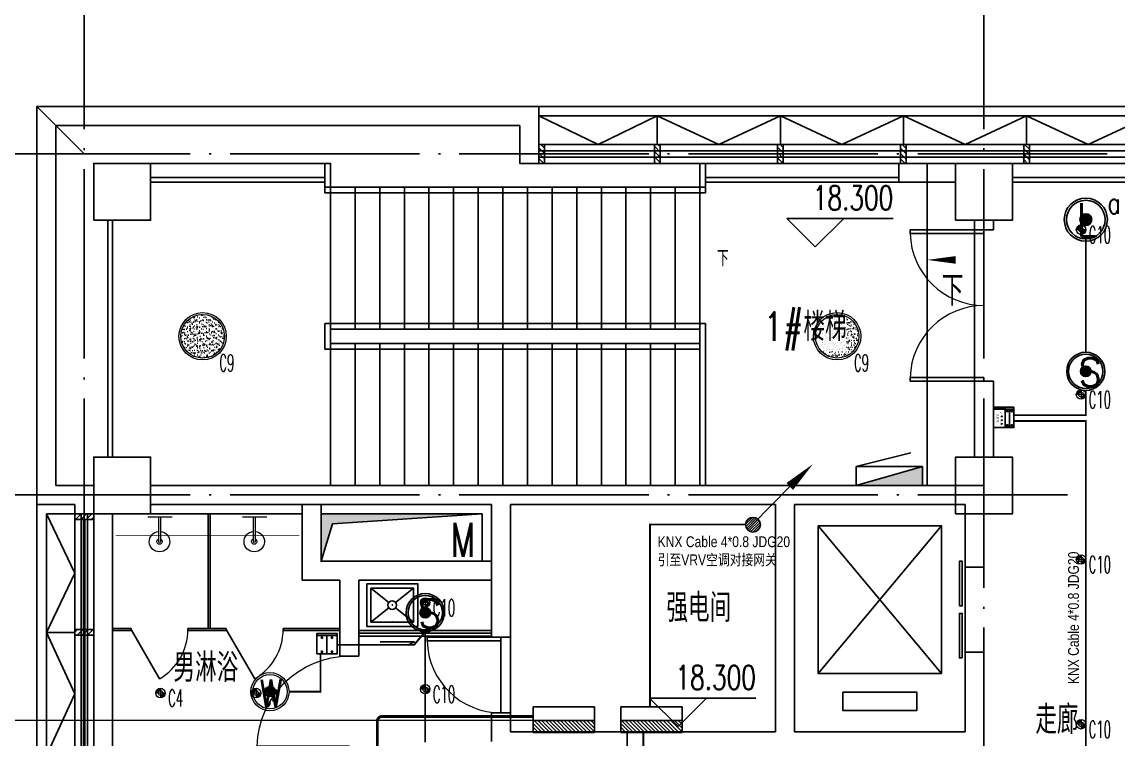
# Model space of a CAD drawing. Extents: x -621157 to 1764546, y -106808 to 741893.
# Drawn here: x 370266 to 381840, y 333824 to 341393 of the extents above; entities that cross this region are included whole.
import ezdxf
from ezdxf.enums import TextEntityAlignment as Align

# ---------------------------------------------------------------- set-up
doc = ezdxf.new("R2010")
doc.units = 0
doc.header["$LTSCALE"] = 1000
doc.header["$MEASUREMENT"] = 0
doc.linetypes.add('XREF-A-101-平面图_t3$0$__DASH', pattern=[0.35, 0.25, -0.1])
doc.linetypes.add('XREF-A-101-平面图_t3$0$DOTE', pattern=[2.42, 2, -0.2, 0.02, -0.2])
for name, color, linetype in [('0-底图', 7, 'Continuous'), ('abb-light', 7, 'Continuous'), ('EQUIP', 3, 'Continuous'), ('KNX line', 3, 'Continuous'), ('L_ELEM', 40, 'Continuous'), ('OPPLE数据总线', 4, 'Continuous'), ('OPPLE智控', 6, 'Continuous'), ('push-button(abb)', 1, 'Continuous'), ('SIG_TEXT', 2, 'Continuous'), ('WIRE-控制', 6, 'Continuous'), ('WIRE-照明', 4, 'Continuous'), ('XREF-A-101-平面图_t3$0$A-COLUMN', 8, 'Continuous'), ('XREF-A-101-平面图_t3$0$A-CURTWALL', 8, 'Continuous'), ('XREF-A-101-平面图_t3$0$A-DIM_ELEV', 8, 'Continuous'), ('XREF-A-101-平面图_t3$0$A-DOTE', 8, 'Continuous'), ('XREF-A-101-平面图_t3$0$A-GROUND', 8, 'Continuous'), ('XREF-A-101-平面图_t3$0$A-LEAD-AROW', 8, 'Continuous'), ('XREF-A-101-平面图_t3$0$A-PUB_HATCH', 8, 'Continuous'), ('XREF-A-101-平面图_t3$0$A-RAIL', 8, 'Continuous'), ('XREF-A-101-平面图_t3$0$A-ROOM-CH', 8, 'Continuous'), ('XREF-A-101-平面图_t3$0$A-SEE', 8, 'Continuous'), ('XREF-A-101-平面图_t3$0$A-STAIR', 8, 'Continuous'), ('XREF-A-101-平面图_t3$0$A-WALL', 8, 'Continuous'), ('XREF-A-101-平面图_t3$0$A-WALL-FILL', 8, 'Continuous'), ('XREF-A-101-平面图_t3$0$A-WINDOW', 8, 'Continuous'), ('XREF-A-101-平面图_t3$0$A-开启符号', 8, 'Continuous'), ('XREF-A-101-平面图_t3$0$A-背衬铝板', 8, 'Continuous'), ('XREF-A-101-平面图_t3$0$DIM_SYMB', 8, 'Continuous'), ('XREF-A-101-平面图_t3$0$EQUIP_消火栓', 8, 'Continuous'), ('XREF-A-101-平面图_t3$0$I-FURNITURE', 8, 'Continuous'), ('XREF-A-101-平面图_t3$0$LVTRY', 8, 'Continuous'), ('XREF-A-101-平面图_t3$0$M-HOLE', 8, 'Continuous'), ('XREF-A-101-平面图_t3$0$PUB_TEXT', 8, 'Continuous'), ('XREF-A-101-平面图_t3$0$STAIR', 8, 'Continuous'), ('控制系统', 6, 'Continuous')]:
    doc.layers.add(name, color=color, linetype=linetype)
for name, color, linetype, lineweight in [('KNX微波占空', 4, 'Continuous', 0), ('LIGHT-INF', 6, 'Continuous', 0), ('XREF-A-101-平面图_t3$0$-DS-厨卫', 8, 'Continuous', 20)]:
    doc.layers.add(name, color=color, linetype=linetype, lineweight=lineweight)
doc.styles.add('_TEL_DIM', font='SIMPLEX', dxfattribs={"width": 0.8, "height": 3.5, "bigfont": 'HZTXT'})
doc.styles.add('arch_dim', font='arial.ttf', dxfattribs={"width": 0.8})
doc.styles.add('DIM_FONT', font='ROMANS', dxfattribs={"width": 0.8, "bigfont": 'HZDXC'})
doc.styles.add('INF DIM', font='SIMPLEX.SHX', dxfattribs={"width": 0.7, "bigfont": 'hztxt.shx'})
doc.styles.add('SC-25', font='simfang.ttf', dxfattribs={"height": 90})
doc.styles.get("Standard").update_dxf_attribs({"font": 'romans.shx', "bigfont": 'HZDXC.SHX'})
doc.styles.add('XREF-A-101-平面图_t3$0$-HZDXCROMANS', font='ROMANS.shx', dxfattribs={"bigfont": 'HZDXC.shx'})
doc.styles.add('XREF-A-101-平面图_t3$0$_TCH_DIM', font='SIMPLEX', dxfattribs={"bigfont": 'GBCBIG'})
doc.styles.add('XREF-A-101-平面图_t3$0$A-STANDARD', font='SIMPLEX', dxfattribs={"bigfont": 'GBCBIG'})
doc.styles.add('XREF-A-101-平面图_t3$0$hzdxcROMANS', font='ROMANS', dxfattribs={"width": 0.8, "bigfont": 'HZDXC'})
doc.linetypes.add('Ground', pattern='A,0.75,-0.125,[135,sr.shx,S=0.1,R=0,X=-0.15,Y=0],0.125,-0.125', length=1.125)
doc.linetypes.add('LED', pattern='A,6,-3.5,["LED",Standard,S=2.54,R=0,X=-2.54,Y=-1.27],-4.8', length=14.3)

# ---------------------------------------------------------------- blocks, each defined once
blk = doc.blocks.new('XREF-A-101-平面图_t3$0$柱网4F')
at = {"layer": 'XREF-A-101-平面图_t3$0$A-COLUMN'}
for points in [[(100, -700), (700, -700), (700, -100), (100, -100)], [(9200, -700), (9800, -700), (9800, -100), (9200, -100)], [(100, -3800), (700, -3800), (700, -3200), (100, -3200)], [(9200, -3800), (9800, -3800), (9800, -3200), (9200, -3200)]]:
    blk.add_lwpolyline(points, close=True, dxfattribs=at)
blk = doc.blocks.new('XREF-A-101-平面图_t3$0$G$C869EB286')
at = {"layer": 'XREF-A-101-平面图_t3$0$A-WINDOW'}
h = blk.add_hatch(dxfattribs=at)
h.set_pattern_fill('ANSI31', color=256, scale=25)
h.set_pattern_definition([(45, (-143.957, -89940), (-28.0633, 28.0633), [])])
h.paths.add_polyline_path([(0, 60), (200, 60), (200, 0), (0, 0)])
blk.add_lwpolyline([(0, 60), (200, 60), (200, 0), (0, 0)], close=True, dxfattribs=at)
blk = doc.blocks.new('XREF-A-101-平面图_t3$0$G$C85FD1FAF')
at = {"layer": 'XREF-A-101-平面图_t3$0$DIM_SYMB'}
blk.add_lwpolyline([(6630, -1100, 0, 0, 0), (1444, -1100, 0, 0, 0), (1444, -2750, 0, 0, 0), (6220, -2750, 40, 0, 0), (6370, -2750, 0, 0, 0)], format="xyseb", dxfattribs=at)
at = {"layer": 'XREF-A-101-平面图_t3$0$STAIR'}
for p, q in [((2600, -100), (700, -100)), ((2600, -3500), (2600, -100)), ((2540, -350), (6560, -350)), ((2540, -350), (2540, -410)), ((2540, -410), (6560, -410)), ((2600, -350), (6500, -350)), ((2600, -350), (2600, -1850)), ((2860, -350), (2860, -1850)), ((3120, -350), (3120, -1850)), ((3380, -350), (3380, -1850)), ((3640, -350), (3640, -1850)), ((3900, -350), (3900, -1850)), ((4160, -350), (4160, -1850)), ((4420, -350), (4420, -1850)), ((4680, -350), (4680, -1850)), ((4940, -350), (4940, -1850)), ((5200, -350), (5200, -1850)), ((5460, -350), (5460, -1850)), ((5720, -350), (5720, -1850)), ((5980, -350), (5980, -1850)), ((6240, -350), (6240, -1850)), ((6500, -350), (6500, -1850)), ((6560, -350), (6560, -410)), ((2540, -2060), (2540, -1790)), ((2540, -1790), (6560, -1790)), ((2600, -1850), (6500, -1850)), ((2600, -2000), (2600, -1850)), ((2600, -1850), (6500, -1850)), ((6500, -1850), (6500, -3500)), ((6560, -1790), (6560, -3500)), ((6500, -2060), (2540, -2060)), ((6500, -2000), (2600, -2000)), ((2600, -3500), (2600, -2000)), ((6500, -2000), (2600, -2000)), ((2860, -3500), (2860, -2000)), ((3120, -3500), (3120, -2000)), ((3380, -3500), (3380, -2000)), ((3640, -3500), (3640, -2000)), ((3900, -3500), (3900, -2000)), ((4160, -3500), (4160, -2000)), ((4420, -3500), (4420, -2000)), ((4680, -3500), (4680, -2000)), ((4940, -3500), (4940, -2000)), ((5200, -3500), (5200, -2000)), ((5460, -3500), (5460, -2000)), ((5720, -3500), (5720, -2000)), ((5980, -3500), (5980, -2000)), ((6240, -3500), (6240, -2000)), ((6500, -3500), (6500, -2000)), ((6500, -2060), (6500, -2000))]:
    blk.add_line(p, q, dxfattribs=at)
for points in [[(2600, -350), (2540, -350), (2540, -100), (2600, -100)], [(6560, -350), (6500, -350), (6500, -100), (6560, -100)]]:
    blk.add_lwpolyline(points, close=True, dxfattribs=at)
at = {"layer": 'XREF-A-101-平面图_t3$0$PUB_TEXT', "style": 'XREF-A-101-平面图_t3$0$_TCH_DIM'}
blk.add_text('下', height=169, dxfattribs=at).set_placement((6683, -1187))
blk = doc.blocks.new('XREF-A-101-平面图_t3$0$ROOM')
at = {"layer": 'XREF-A-101-平面图_t3$0$A-ROOM-CH', "style": 'XREF-A-101-平面图_t3$0$-HZDXCROMANS', "width": 0.6}
for tag, p in [('中文房间名称', (0, -1000)), ('英文房间名称', (0, -1500))]:
    blk.add_attdef(tag, text='', height=300, dxfattribs=at).set_placement(p, align=Align.CENTER)
blk = doc.blocks.new('XREF-A-101-平面图_t3$0$$TWTSYS$00000508')
for p, q in [((-0.5, 0.5), (0.324, 1.224)), ((-0.5, 0.5), (-0.5, -0.5)), ((-0.5, -0.5), (0.5, 0.5)), ((0.5, 0.5), (-0.5, 0.5)), ((0.5, -0.5), (0.5, 0.5)), ((-0.5, -0.5), (0.5, -0.5))]:
    blk.add_line(p, q)
blk.add_solid([(0.5, -0.5), (0.5, 0.5), (-0.5, -0.5)])
blk = doc.blocks.new('XREF-A-101-平面图_t3$0$G$C156FCA62')
at = {"layer": 'XREF-A-101-平面图_t3$0$EQUIP_消火栓', "xscale": -700, "yscale": -200, "zscale": 700, "rotation": 180}
blk.add_blockref('XREF-A-101-平面图_t3$0$$TWTSYS$00000508', (8500, 336600), dxfattribs=at)
blk = doc.blocks.new('XREF-A-101-平面图_t3$0$轴网(3)')
at = {"layer": 'XREF-A-101-平面图_t3$0$A-DOTE', "linetype": 'XREF-A-101-平面图_t3$0$DOTE'}
for p, q in [((0, -3300), (0, 43300)), ((9500, -3300), (9500, 43300)), ((-3300, 40000), (69800, 40000)), ((-3300, 36400), (10380.6, 36400))]:
    blk.add_line(p, q, dxfattribs=at)
blk = doc.blocks.new('XREF-A-101-平面图_t3$0$dgdgd')
at = {"layer": 'XREF-A-101-平面图_t3$0$-DS-厨卫'}
blk.add_line((71084, -3852), (71064, -3852), dxfattribs=at)
for points in [[(71197, -3852), (70941, -3852)], [(71064, -3852), (71064, -4115)], [(71084, -3852), (71084, -4115)]]:
    blk.add_lwpolyline(points, dxfattribs=at)
for centre, radius, start, end in [((71074, -4114), 108, 95.306, 84.694), ((71074, -4114), 28.3, 110.6725, 69.3275), ((71074, -4112), 10.5, 197.2381, 342.7619)]:
    blk.add_arc(centre, radius, start, end, dxfattribs=at)
blk = doc.blocks.new('XREF-A-101-平面图_t3$0$A-VEGA-2-LAY-1-01（B栋办公楼）$0$$TCHSYS$APDOOR2D')
blk.add_line((0.5, 0), (0, 0.866))
at = {"lineweight": 13}
blk.add_arc((0.5, 0), 1, 120, 180, dxfattribs=at)
blk = doc.blocks.new('XREF-A-101-平面图_t3$0$SANITARYWARELIB$SYSLIB$00000026')
at = {"color": 0}
for p, q in [((-250, -50, 0), (-39, -219, 0)), ((39, -219, 0), (250, -50, 0)), ((-250, -450, 0), (-39, -281, 0)), ((39, -281, 0), (250, -450, 0))]:
    blk.add_line(p, q, dxfattribs=at)
at = {"color": 0, "elevation": 0}
for points in [[(300, -500), (300, 0), (-300, 0), (-300, -500)], [(250, -450), (250, -50), (-250, -50), (-250, -450)]]:
    blk.add_lwpolyline(points, close=True, dxfattribs=at)
at = {"color": 0}
blk.add_circle((0, -250, 0), 50, dxfattribs=at)
for p in [(0, -50, 0), (0, -250, 0)]:
    blk.add_point(p, dxfattribs=at)
blk = doc.blocks.new('XREF-A-101-平面图_t3$0$G$CFDD5568B')
at = {"layer": 'XREF-A-101-平面图_t3$0$I-FURNITURE', "color": 251, "ltscale": 0.5}
blk.add_lwpolyline([(2800, -4930), (4200, -4930), (4200, -4990), (2800, -4990)], close=True, dxfattribs=at)
at = {"layer": 'XREF-A-101-平面图_t3$0$LVTRY'}
for p, q in [((600, -3700), (2200, -3700)), ((1210, -3700), (1210, -4910)), ((1230, -3700), (1230, -4910)), ((395, -4910), (200, -4910)), ((395, -4930), (200, -4930)), ((395, -4910), (395, -4930)), ((395, -4910), (395, -4930)), ((1400, -4910), (995, -4910)), ((995, -4910), (995, -4930)), ((1400, -4930), (995, -4930)), ((1400, -4910), (1400, -4930)), ((2600, -4910), (2000, -4910)), ((2000, -4910), (2000, -4930)), ((2000, -4910), (2000, -4930)), ((2600, -4930), (2000, -4930))]:
    blk.add_line(p, q, dxfattribs=at)
for points in [[(2800, -4960), (3500, -4960), (3500, -4930), (2800, -4930)], [(3500, -4990), (4200, -4990), (4200, -4960), (3500, -4960)]]:
    blk.add_lwpolyline(points, close=True, dxfattribs=at)
blk.add_lwpolyline([(3026, -5050), (3385, -5050), (3316, -5085)], dxfattribs=at)
at = {"layer": 'XREF-A-101-平面图_t3$0$LVTRY', "xscale": -1, "rotation": 359.9999999999998}
for p in [(71769, 122), (72769, 122)]:
    blk.add_blockref('XREF-A-101-平面图_t3$0$dgdgd', p, dxfattribs=at)
at = {"layer": 'XREF-A-101-平面图_t3$0$LVTRY', "xscale": 0.9, "yscale": 0.9, "zscale": 0.9, "rotation": 180}
blk.add_blockref('XREF-A-101-平面图_t3$0$SANITARYWARELIB$SYSLIB$00000026', (3152, -4887, 0), dxfattribs=at)
at = {"layer": 'XREF-A-101-平面图_t3$0$LVTRY', "xscale": -600, "yscale": -600, "zscale": 25}
for p in [(695, -4920), (1700, -4920)]:
    blk.add_blockref('XREF-A-101-平面图_t3$0$A-VEGA-2-LAY-1-01（B栋办公楼）$0$$TCHSYS$APDOOR2D', p, dxfattribs=at)
blk = doc.blocks.new('XREF-A-101-平面图_t3$0$G$C646F86AA')
at = {"layer": 'XREF-A-101-平面图_t3$0$EQUIP_消火栓', "xscale": -700, "yscale": -200, "zscale": 700, "rotation": 180}
blk.add_blockref('XREF-A-101-平面图_t3$0$$TWTSYS$00000508', (8500, 336600), dxfattribs=at)
blk = doc.blocks.new('XREF-A-101-平面图_t3$0$DOOR2DLIB$SYSLIB$00000108')
at = {"color": 0}
for p, q in [((-0.5, 0), (-0.5, 0.4875)), ((-0.475, 0.4875), (-0.5, 0.4875)), ((-0.475, 0), (-0.475, 0.4875)), ((0.475, 0), (0.475, 0.4875)), ((0.475, 0.4875), (0.5, 0.4875)), ((0.5, 0), (0.5, 0.4875)), ((-0.5, 0), (-0.475, 0)), ((0.5, 0), (0.475, 0))]:
    blk.add_line(p, q, dxfattribs=at)
at = {"color": 0, "lineweight": 13}
for centre, start, end in [((-0.4875, 0), 0, 88.53072), ((0.4875, 0), 91.46928, 180)]:
    blk.add_arc(centre, 0.4875, start, end, dxfattribs=at)
blk = doc.blocks.new('*U25231')
at = {"color": 0}
blk.add_line((-450, 100), (450, 100), dxfattribs=at)
for points in [[(-40, 160), (-510, 160), (-510, 130), (-40, 130)], [(510, 130), (40, 130), (40, 160), (510, 160)]]:
    blk.add_lwpolyline(points, close=True, dxfattribs=at)
blk = doc.blocks.new('*U25230')
at = {"color": 0, "xscale": 0.001111111111111111, "yscale": 0.001111111111111111, "zscale": 0.001111111111111111}
blk.add_blockref('*U25231', (0, 0), dxfattribs=at)
blk = doc.blocks.new('XREF-A-101-平面图_t3$0$DOOR2DLIB$SYSLIB$00000107')
at = {"color": 0}
for p, q in [((0.45, 0.975), (0.5, 0.975)), ((0.45, 0), (0.45, 0.975)), ((0.5, 0), (0.5, 0.975)), ((0.5, 0), (0.45, 0))]:
    blk.add_line(p, q, dxfattribs=at)
at = {"color": 0, "lineweight": 13}
blk.add_arc((0.475, 0), 0.975, 91.4693, 180, dxfattribs=at)
blk = doc.blocks.new('XREF-A-101-平面图_t3')
at = {"layer": 'XREF-A-101-平面图_t3$0$A-CURTWALL'}
for p, q in [((235900, 340100), (204800, 340100)), ((204800, 339900), (204800, 340100)), ((235900, 340033), (204800, 340033)), ((235900, 339967), (204800, 339967)), ((235900, 339900), (204800, 339900)), ((199900, 336200), (199900, 333550)), ((199967, 336200), (199967, 333550)), ((200033, 336200), (200033, 333550))]:
    blk.add_line(p, q, dxfattribs=at)
at = {"layer": 'XREF-A-101-平面图_t3$0$A-DIM_ELEV'}
for p, q in [((207719, 339018), (207419, 339318)), ((207419, 339318), (208540, 339318)), ((207719, 339018), (208019, 339318))]:
    blk.add_line(p, q, dxfattribs=at)
at = {"layer": 'XREF-A-101-平面图_t3$0$A-GROUND'}
blk.add_lwpolyline([(208900, 339900), (208900, 336500)], dxfattribs=at)
at = {"layer": 'XREF-A-101-平面图_t3$0$A-LEAD-AROW'}
blk.add_lwpolyline([(209400, 338881, 0, 0, 0), (208900, 338881, 0, 80, 0), (209200, 338881, 0, 0, 0)], format="xyseb", dxfattribs=at)
at = {"layer": 'XREF-A-101-平面图_t3$0$A-RAIL'}
for points in [[(202540, 339750), (200700, 339750)], [(202540, 339700), (200700, 339700)], [(206560, 339750), (208600, 339750)], [(206560, 339700), (208600, 339700)], [(218650, 339750), (209800, 339750)], [(218650, 339700), (209800, 339700)], [(200250, 339300), (200250, 336800)], [(200300, 339300), (200300, 336800)]]:
    blk.add_lwpolyline(points, dxfattribs=at)
at = {"layer": 'XREF-A-101-平面图_t3$0$A-SEE'}
for points in [[(204800, 340500), (235900, 340500)], [(199500, 336300), (199500, 315500)]]:
    blk.add_lwpolyline(points, dxfattribs=at)
at = {"layer": 'XREF-A-101-平面图_t3$0$A-WALL-FILL', "color": 171}
for p, q in [((204800, 340500), (199500, 340500)), ((199500, 340500), (199500, 336300)), ((204800, 340500), (204800, 339900)), ((204600, 340300), (199700, 340300)), ((199700, 340300), (199700, 336500)), ((204600, 340300), (204600, 339900)), ((204800, 339900), (204600, 339900)), ((208600, 339900), (209200, 339900)), ((208600, 339900), (208600, 339700)), ((209200, 339900), (209200, 339700)), ((208600, 339700), (209200, 339700)), ((209400, 339300), (209400, 339200)), ((209600, 339300), (209400, 339300)), ((209600, 339300), (209600, 339200)), ((209400, 337600), (209400, 336800)), ((209600, 337600), (209600, 336800)), ((209600, 336800), (209400, 336800)), ((200000, 336500), (199700, 336500)), ((199900, 336300), (199500, 336300)), ((199900, 336300), (199900, 336200))]:
    blk.add_line(p, q, dxfattribs=at)
for points in [[(209600, 339200), (209400, 339200)], [(209600, 337600), (209400, 337600)]]:
    blk.add_lwpolyline(points, dxfattribs=at)
at = {"layer": 'XREF-A-101-平面图_t3$0$A-WINDOW'}
blk.add_line((209400, 339200), (209400, 337600), dxfattribs=at)
blk.add_lwpolyline([(204400, 334900), (204500, 334900), (204500, 334100), (204400, 334100)], close=True, dxfattribs=at)
at = {"layer": 'XREF-A-101-平面图_t3$0$A-开启符号', "linetype": 'Continuous'}
for points in [[(206050, 340400), (206050, 340100), (204800, 340100), (204800, 340400)], [(207350, 340400), (207350, 340100), (206050, 340100), (206050, 340400)], [(208650, 340400), (208650, 340100), (207350, 340100), (207350, 340400)], [(209950, 340400), (209950, 340100), (208650, 340100), (208650, 340400)], [(211250, 340400), (211250, 340100), (209950, 340100), (209950, 340400)], [(199600, 336200), (199900, 336200), (199900, 334950), (199600, 334950)], [(199600, 334950), (199900, 334950), (199900, 333650), (199600, 333650)]]:
    blk.add_lwpolyline(points, close=True, dxfattribs=at)
for points in [[(206050, 340400), (205425, 340100), (204800, 340400)], [(207350, 340400), (206700, 340100), (206050, 340400)], [(208650, 340400), (208000, 340100), (207350, 340400)], [(209950, 340400), (209300, 340100), (208650, 340400)], [(211250, 340400), (210600, 340100), (209950, 340400)], [(199600, 336200), (199900, 335575), (199600, 334950)], [(199600, 334950), (199900, 334300), (199600, 333650)]]:
    blk.add_lwpolyline(points, dxfattribs=at)
at = {"layer": 'XREF-A-101-平面图_t3$0$A-背衬铝板', "color": 6, "linetype": 'XREF-A-101-平面图_t3$0$__DASH', "ltscale": 0.5, "const_width": 30}
blk.add_lwpolyline([(200000, 327180), (200000, 336140)], dxfattribs=at)
for name, p in [('XREF-A-101-平面图_t3$0$G$C156FCA62', (200000, 0)), ('XREF-A-101-平面图_t3$0$G$C85FD1FAF', (200000, 340000))]:
    blk.add_blockref(name, p)
at = {"layer": 'XREF-A-101-平面图_t3$0$A-COLUMN'}
blk.add_blockref('XREF-A-101-平面图_t3$0$柱网4F', (200000, 340000), dxfattribs=at)
at = {"layer": 'XREF-A-101-平面图_t3$0$A-DOTE'}
blk.add_blockref('XREF-A-101-平面图_t3$0$轴网(3)', (200000, 300000), dxfattribs=at)
at = {"layer": 'XREF-A-101-平面图_t3$0$A-ROOM-CH'}
ref = blk.add_blockref('XREF-A-101-平面图_t3$0$ROOM', (207611, 339026), dxfattribs=at)
ref.add_attrib('中文房间名称', '1#楼梯', dxfattribs={"height": 300, "style": 'XREF-A-101-平面图_t3$0$-HZDXCROMANS', "width": 0.8}).set_placement((207611, 338026), align=Align.CENTER)
ref = blk.add_blockref('XREF-A-101-平面图_t3$0$ROOM', (206489, 336059), dxfattribs=at)
ref.add_attrib('中文房间名称', '强电间', dxfattribs={"height": 300, "style": 'XREF-A-101-平面图_t3$0$-HZDXCROMANS', "width": 0.8}).set_placement((206489, 335059), align=Align.CENTER)
ref = blk.add_blockref('XREF-A-101-平面图_t3$0$ROOM', (201284, 335428), dxfattribs=at)
ref.add_attrib('中文房间名称', '男淋浴', dxfattribs={"height": 300, "style": 'XREF-A-101-平面图_t3$0$-HZDXCROMANS', "width": 0.8}).set_placement((201284, 334428), align=Align.CENTER)
ref = blk.add_blockref('XREF-A-101-平面图_t3$0$ROOM', (210270, 334879), dxfattribs=at)
ref.add_attrib('中文房间名称', '走廊', dxfattribs={"height": 300, "style": 'XREF-A-101-平面图_t3$0$-HZDXCROMANS', "width": 0.8}).set_placement((210270, 333879), align=Align.CENTER)
at = {"layer": 'XREF-A-101-平面图_t3$0$A-WINDOW'}
for p, rotation in [((204800, 340100), 270), ((206020, 340100), 270), ((207320, 340100), 270), ((208620, 340100), 270), ((209920, 340100), 270), ((200100, 336200), 180), ((200100, 334980), 180)]:
    blk.add_blockref('XREF-A-101-平面图_t3$0$G$C869EB286', p, dxfattribs=dict(at, rotation=rotation))
at = {"layer": 'XREF-A-101-平面图_t3$0$A-WINDOW', "xscale": -1600, "yscale": -1600, "zscale": -1600, "rotation": 270.0000000000008}
blk.add_blockref('XREF-A-101-平面图_t3$0$DOOR2DLIB$SYSLIB$00000108', (209500, 338400), dxfattribs=at)
at = {"layer": 'XREF-A-101-平面图_t3$0$A-DIM_ELEV', "color": 7, "style": 'XREF-A-101-平面图_t3$0$A-STANDARD', "width": 0.705882}
blk.add_text('18.300', height=255, dxfattribs=at).set_placement((207693, 339408))
at = {"layer": 'XREF-A-101-平面图_t3$0$A-LEAD-AROW', "color": 7, "style": 'XREF-A-101-平面图_t3$0$A-STANDARD'}
blk.add_text('下', height=320, dxfattribs=at).set_placement((209053, 338398))
blk.add_blockref('XREF-A-101-平面图_t3$0$G$CFDD5568B', (200100, 339900))
at = {"layer": 'XREF-A-101-平面图_t3$0$A-PUB_HATCH'}
h = blk.add_hatch(color=256, dxfattribs=at)
h.dxf.hatch_style = 1
h.paths.add_polyline_path([(204200, 336200), (202500, 336200), (202500, 335700), (202622, 336096)])
at = {"layer": 'XREF-A-101-平面图_t3$0$A-CURTWALL'}
for q in [(199900, 336200), (200100, 333550)]:
    blk.add_line((200100, 336200), q, dxfattribs=at)
at = {"layer": 'XREF-A-101-平面图_t3$0$A-DIM_ELEV'}
for p, q in [((206270, 333957), (205970, 334257)), ((205970, 334257), (207090, 334257)), ((206270, 333957), (206570, 334257))]:
    blk.add_line(p, q, dxfattribs=at)
at = {"layer": 'XREF-A-101-平面图_t3$0$A-STAIR'}
for p, q in [((207750, 336075), (209050, 334515)), ((207750, 334515), (209050, 336075))]:
    blk.add_line(p, q, dxfattribs=at)
for points in [[(207750, 336075), (207750, 334515), (209050, 334515), (209050, 336075)], [(208010, 334320), (208010, 334125), (208790, 334125), (208790, 334320)]]:
    blk.add_lwpolyline(points, close=True, dxfattribs=at)
at = {"layer": 'XREF-A-101-平面图_t3$0$A-WALL'}
for p, q in [((202300, 336300), (202300, 335500)), ((202500, 336300), (202300, 336300)), ((202500, 336300), (202500, 335700)), ((200100, 336200), (200100, 333650)), ((200300, 336200), (200100, 336200)), ((200300, 336200), (200300, 333650)), ((202500, 335700), (202800, 335700)), ((202800, 335700), (204300, 335700)), ((204300, 335700), (204300, 335500)), ((202300, 335500), (202700, 335500)), ((202700, 335500), (202700, 334700)), ((202900, 335500), (202900, 334700)), ((202900, 335500), (204300, 335500))]:
    blk.add_line(p, q, dxfattribs=at)
blk.add_lwpolyline([(202900, 334700), (202700, 334700)], dxfattribs=at)
at = {"layer": 'XREF-A-101-平面图_t3$0$A-WALL-FILL', "color": 171}
for p, q in [((200100, 336500), (200000, 336500)), ((200100, 336300), (200100, 336500)), ((200700, 336500), (204400, 336500)), ((200700, 336500), (200700, 336300)), ((204400, 336500), (207400, 336500)), ((207400, 336500), (209500, 336500)), ((209500, 336500), (209500, 335640)), ((200100, 336300), (200100, 336200)), ((200700, 336300), (204300, 336300)), ((204300, 336300), (204300, 334900)), ((204500, 336300), (207300, 336300)), ((204500, 336300), (204500, 334900)), ((207300, 336300), (207300, 333900)), ((207500, 336300), (207500, 333900)), ((207500, 336300), (209300, 336300)), ((209300, 336300), (209300, 335640)), ((200100, 336200), (199900, 336200)), ((209300, 334740), (209300, 333900)), ((209500, 334740), (209500, 333800)), ((204300, 334100), (204300, 333800)), ((204500, 334100), (204500, 333900)), ((204500, 333900), (207300, 333900)), ((207500, 333900), (209300, 333900))]:
    blk.add_line(p, q, dxfattribs=at)
for points in [[(209500, 335640), (209300, 335640)], [(204500, 334900), (204300, 334900)], [(209500, 334740), (209300, 334740)], [(204500, 334100), (204300, 334100)]]:
    blk.add_lwpolyline(points, dxfattribs=at)
at = {"layer": 'XREF-A-101-平面图_t3$0$A-WINDOW'}
blk.add_line((204500, 334900), (204500, 334100), dxfattribs=at)
at = {"layer": 'XREF-A-101-平面图_t3$0$M-HOLE'}
blk.add_lwpolyline([(202500, 335700), (204200, 335700), (204200, 336200), (202500, 336200)], close=True, dxfattribs=at)
blk.add_lwpolyline([(204200, 336200), (202500, 336200), (202500, 335700), (202622, 336096), (204200, 336200)], dxfattribs=at)
blk.add_blockref('XREF-A-101-平面图_t3$0$G$C646F86AA', (200000, 0))
blk.add_blockref('XREF-A-101-平面图_t3$0$G$C646F86AA', (200000, 0))
at = {"layer": 'XREF-A-101-平面图_t3$0$A-WINDOW', "rotation": 270.0000000000008}
for name, p, xscale, yscale, zscale in [('*U25230', (209400, 335190), 900, -900, 900), ('XREF-A-101-平面图_t3$0$DOOR2DLIB$SYSLIB$00000107', (204400, 334500), -800, -800, -800), ('XREF-A-101-平面图_t3$0$DOOR2DLIB$SYSLIB$00000107', (202800, 334200), 1000, -1000, 1000)]:
    blk.add_blockref(name, p, dxfattribs=dict(at, xscale=xscale, yscale=yscale, zscale=zscale))
at = {"layer": 'XREF-A-101-平面图_t3$0$A-DIM_ELEV', "color": 7, "style": 'XREF-A-101-平面图_t3$0$A-STANDARD', "width": 0.705882}
blk.add_text('18.300', height=255, dxfattribs=at).set_placement((206243, 334347))
at = {"layer": 'XREF-A-101-平面图_t3$0$M-HOLE', "style": 'XREF-A-101-平面图_t3$0$hzdxcROMANS', "width": 0.7}
blk.add_text('M', height=360, dxfattribs=at).set_placement((203871, 335746))
blk = doc.blocks.new('_LINKPT1')
blk.add_line((0, 0), (0, 0))
blk = doc.blocks.new('55558555')
at = {"layer": 'EQUIP'}
for p, q in [((842997, -26886), (842691, -26886)), ((842691, -26886), (842691, -27620)), ((842691, -26924), (842834, -27067)), ((842691, -26970), (842834, -27112)), ((842698, -26886), (842834, -27022)), ((842743, -26886), (842834, -26977)), ((842788, -26886), (842834, -26932)), ((842834, -26886), (842834, -27620)), ((842834, -26886), (842834, -26886)), ((842997, -27620), (842997, -26886)), ((842691, -27015), (842834, -27158)), ((842691, -27060), (842834, -27203)), ((842691, -27105), (842834, -27248)), ((842691, -27150), (842834, -27293)), ((842691, -27196), (842834, -27339)), ((842691, -27241), (842834, -27384)), ((842691, -27286), (842834, -27429)), ((842691, -27331), (842834, -27474)), ((842691, -27377), (842834, -27519)), ((842691, -27422), (842834, -27565)), ((842691, -27467), (842834, -27610)), ((842691, -27512), (842799, -27620)), ((842691, -27557), (842754, -27620)), ((842691, -27603), (842708, -27620)), ((842691, -27620), (842997, -27620))]:
    blk.add_line(p, q, dxfattribs=at)
at = {"layer": 'EQUIP', "xscale": 426.3959040000336, "yscale": 426.3959040000336, "zscale": 426.3959040000336, "rotation": 270}
blk.add_blockref('_LINKPT1', (842691, -27286), dxfattribs=at)
at = {"layer": 'EQUIP', "width": 0.8, "flags": 9}
blk.add_attdef('A', (842691, -27286), '', height=0.0128, rotation=270, dxfattribs=at)
blk.add_attdef('A', (842691, -27286), '', height=0.0128, rotation=270, dxfattribs=at)
blk = doc.blocks.new('*U24690')
h = blk.add_hatch(color=8)
h.dxf.hatch_style = 1
h.paths.add_polyline_path([(-50, 0), (-24, 0, -0.414214), (0, 24), (0, 50, 0.414214)])
h.paths.add_polyline_path([(0, -24), (0, -50, 0.414214), (50, 0), (24, 0, -0.414214)])
at = {"color": 8}
for points in [[(50, 0), (-50, 0)], [(0, 50), (0, -50)]]:
    blk.add_lwpolyline(points, dxfattribs=at)
blk.add_circle((0, 0), 50)
blk.add_circle((0, 0), 24.5, dxfattribs=at)
at = {"style": 'INF DIM', "width": 0.5}
blk.add_text('C10', height=180, dxfattribs=at).set_placement((81, -144))
blk = doc.blocks.new('A$C8c40f85b')
h = blk.add_hatch()
h.set_pattern_fill('AR-SAND', color=251)
h.set_pattern_definition([(37.5, (-207815.466, -137699.18), (-1.600031, 48.941324), [0, -38.608, 0, -43.18, 0, -41.275]), (7.5, (-207815.466, -137699.18), (44.952328, 71.68251), [0, -20.828, 0, -34.798, 0, -13.335]), (327.5, (-207846.71, -137699.18), (79.099237, 0.1437185), [0, -12.7, 0, -45.72, 0, -59.69]), (317.5, (-207846.71, -137699.18), (76.355645, 22.292932), [0, -6.35, 0, -29.972, 0, -34.29])])
edge = h.paths.add_edge_path()
edge.add_arc((0, 0), 230, 0, 360)
blk.add_circle((0, 0), 250)
at = {"color": 251}
blk.add_circle((0, 0), 230, dxfattribs=at)
at = {"style": 'INF DIM', "width": 0.5}
blk.add_text('C9', height=180, dxfattribs=at).set_placement((177, -371))
blk = doc.blocks.new('A$C6b6344d6')
h = blk.add_hatch(color=8)
h.dxf.hatch_style = 1
h.paths.add_polyline_path([(-50, 0), (-24, 0, -0.414214), (0, 24), (0, 50, 0.414214)])
h.paths.add_polyline_path([(0, -24), (0, -50, 0.414214), (50, 0), (24, 0, -0.414214)])
at = {"color": 8}
for points in [[(50, 0), (-50, 0)], [(0, 50), (0, -50)]]:
    blk.add_lwpolyline(points, dxfattribs=at)
blk.add_circle((0, 0), 50)
blk.add_circle((0, 0), 24.5, dxfattribs=at)
at = {"style": 'INF DIM', "width": 0.5}
blk.add_text('C4', height=180, dxfattribs=at).set_placement((81, -144))
blk = doc.blocks.new('G$CAFCF25F8')
at = {"layer": 'LIGHT-INF', "color": 6, "linetype": 'LED', "ltscale": 0.05, "const_width": 5}
blk.add_lwpolyline([(330, -4030), (2270, -4030)], dxfattribs=at)
at = {"layer": 'LIGHT-INF', "color": 6}
for name, p in [('*U24690', (10525, -800)), ('A$C8c40f85b', (1250, -1925)), ('A$C8c40f85b', (7950, -1925)), ('*U24690', (10525, -2540)), ('*U24690', (10525, -4280)), ('*U24690', (3600, -4736)), ('A$C6b6344d6', (805, -5690)), ('A$C6b6344d6', (1815, -5690)), ('*U24690', (3600, -5650)), ('*U24690', (10525, -6020))]:
    blk.add_blockref(name, p, dxfattribs=at)
blk = doc.blocks.new('照度传感器')
at = {"layer": 'OPPLE智控'}
for p, q in [((986031, -84486), (986031, -84595)), ((986085, -84541), (985976, -84541)), ((986081, -84520), (985981, -84562)), ((985981, -84520), (986081, -84562)), ((985992, -84502), (986069, -84579)), ((986069, -84502), (985992, -84579)), ((986010, -84490), (986052, -84591)), ((986052, -84490), (986010, -84591))]:
    blk.add_line(p, q, dxfattribs=at)
for radius in [225, 202, 62, 54.4]:
    blk.add_circle((986031, -84541), radius, dxfattribs=at)
at = {"layer": 'OPPLE智控', "color": 7, "style": '_TEL_DIM', "width": 0.8}
blk.add_text('L', height=350, dxfattribs=at).set_placement((985938, -84718))
at = {"layer": 'SIG_TEXT', "style": 'DIM_FONT', "width": 0.75}
blk.add_text('a', height=223, dxfattribs=at).set_placement((986257, -84479))
blk = doc.blocks.new('804')
at = {"layer": '控制系统'}
for p, q in [((27.2, 0), (-27.2, 0)), ((25.1, 10.4), (-25.1, -10.4)), ((-25.1, 10.4), (25.1, -10.4)), ((-19.2, 19.2), (19.2, -19.2)), ((19.2, 19.2), (-19.2, -19.2)), ((-10.4, 25.1), (10.4, -25.1)), ((10.4, 25.1), (-10.4, -25.1)), ((0, 27.2), (0, -27.2))]:
    blk.add_line(p, q, dxfattribs=at)
for radius in [112.4, 100.9, 31, 27.2]:
    blk.add_circle((0, 0), radius, dxfattribs=at)
at = {"color": 7, "style": '_TEL_DIM', "width": 0.8}
blk.add_text('s', height=250, dxfattribs=at).set_placement((-46.3, -88.8))
blk = doc.blocks.new('KNX微波占空')
at = {"layer": 'KNX微波占空'}
for p, q in [((11042.8, 35208), (10993.9, 35208)), ((11040.9, 35217.3), (10995.8, 35198.6)), ((10995.8, 35217.3), (11040.9, 35198.6)), ((11001.1, 35225.3), (11035.6, 35190.7)), ((11035.6, 35225.3), (11001.1, 35190.7)), ((11009, 35230.6), (11027.7, 35185.4)), ((11027.7, 35230.6), (11009, 35185.4)), ((11018.4, 35232.4), (11018.4, 35183.6))]:
    blk.add_line(p, q, dxfattribs=at)
for radius in [100.8, 90.6, 27.8, 24.4]:
    blk.add_circle((11018.4, 35208), radius, dxfattribs=at)
at = {"layer": 'KNX微波占空', "style": '_TEL_DIM', "width": 0.8}
blk.add_text('W', height=145.9, dxfattribs=at).set_placement((10963.4, 35126.9))
blk = doc.blocks.new('95')
at = {"color": 0}
for points in [[(0, 1977), (2007, 1977), (2007, 0), (0, 0)], [(0, 1977), (1807, 1977), (1807, 1002), (0, 1002)], [(1807, 1977), (2007, 1977), (2007, 0), (1807, 0)], [(0, 1002), (1807, 1002), (1807, 0), (0, 0)]]:
    blk.add_lwpolyline(points, close=True, dxfattribs=at)
for centre in [(214, 1489), (1592, 1489), (214, 514), (1592, 514)]:
    blk.add_circle(centre, 68, dxfattribs=at)
blk = doc.blocks.new('A$C5C940A98')
at = {"layer": 'abb-light'}
h = blk.add_hatch(dxfattribs=at)
h.set_pattern_fill('AR-SAND', color=0, style=0)
h.set_pattern_definition([(37.5, (-341033.5876, -432534.711), (-0.062993358, 1.926823769), [0, -1.52, 0, -1.7, 0, -1.625]), (7.5, (-341033.5876, -432534.711), (1.769776705, 2.822146065), [0, -0.82, 0, -1.37, 0, -0.525]), (327.5, (-341034.8176, -432534.711), (3.114141862, 0.0056590535), [0, -0.5, 0, -1.8, 0, -2.35]), (317.5, (-341034.8176, -432534.711), (3.006126605, 0.877675565), [0, -0.25, 0, -1.18, 0, -1.35])])
h.paths.add_polyline_path([(0.4, 2), (0.4, 2.4), (0.8, 2.4), (0.8, 2), (1.2, 2), (1.2, 1), (1, 1), (1, 0), (0.7, 0), (0.7, 1), (0.5, 1), (0.5, 0), (0.2, 0), (0.2, 1), (0, 1), (0, 2)])
at = {"layer": 'abb-light', "color": 0}
for p, q in [((0.4, 2), (0, 2)), ((0, 2), (0, 1)), ((0, 1), (0.2, 1)), ((0.2, 1), (0.2, 0)), ((0.2, 0), (0.5, 0)), ((0.4, 2), (0.4, 2.4)), ((0.4, 2.4), (0.8, 2.4)), ((0.5, 1), (0.5, 0)), ((0.5, 1), (0.7, 1)), ((0.7, 1), (0.7, 0)), ((0.7, 0), (1, 0)), ((0.8, 2.4), (0.8, 2)), ((0.8, 2), (1.2, 2)), ((1.2, 1), (1, 1)), ((1, 1), (1, 0)), ((1.2, 2), (1.2, 1))]:
    blk.add_line(p, q, dxfattribs=at)
blk = doc.blocks.new('17')
at = {"layer": 'push-button(abb)'}
h = blk.add_hatch(dxfattribs=at)
h.set_pattern_fill('AR-SAND', color=0, scale=0.156714, style=0)
h.set_pattern_definition([(37.5, (-5343464.5088, -6777426.59262), (-0.009871945873, 0.3019604054384), [0, -0.238205394623, 0, -0.2664139281965, 0, -0.254660372541]), (7.5, (-5343464.5088, -6777426.59262), (0.277348920048, 0.442270011284), [0, -0.128505541836, 0, -0.214698283311, 0, -0.08227488959]), (327.5, (-5343464.70156, -6777426.59262), (0.488029862559, 0.000886853343), [0, -0.078357037705, 0, -0.2820853357375, 0, -0.368278077213]), (317.5, (-5343464.70156, -6777426.59262), (0.4711023514, 0.137544114668), [0, -0.0391785188524, 0, -0.1849226089835, 0, -0.211564001803])])
edge = h.paths.add_edge_path()
edge.add_line((952, 1036), (952, 1043))
edge = h.paths.add_edge_path()
edge.add_line((952, 1043), (958, 1043))
edge = h.paths.add_edge_path()
edge.add_line((958, 1043), (958, 1036))
edge = h.paths.add_edge_path()
edge.add_line((958, 1036), (964, 1036))
edge = h.paths.add_edge_path()
edge.add_line((964, 1036), (964, 1021))
edge = h.paths.add_edge_path()
edge.add_line((964, 1021), (961, 1021))
edge = h.paths.add_edge_path()
edge.add_line((961, 1021), (961, 1005))
edge = h.paths.add_edge_path()
edge.add_line((952, 1036), (946, 1036))
edge = h.paths.add_edge_path()
edge.add_line((946, 1036), (946, 1021))
edge = h.paths.add_edge_path()
edge.add_line((946, 1021), (949, 1021))
edge = h.paths.add_edge_path()
edge.add_line((949, 1021), (949, 1005))
edge = h.paths.add_edge_path()
edge.add_line((949, 1005), (953, 1005))
edge = h.paths.add_edge_path()
edge.add_line((957, 1005), (961, 1005))
edge = h.paths.add_edge_path()
edge.add_line((953, 1021), (953, 1005))
edge = h.paths.add_edge_path()
edge.add_line((957, 1021), (957, 1005))
edge = h.paths.add_edge_path()
edge.add_line((953, 1021), (957, 1021))
at = {"color": 0}
for p, q in [((1625, 1603), (1659, 1639)), ((1628, 1378), (1662, 1342)), ((1659, 1639), (1693, 1603)), ((1662, 1342), (1696, 1378))]:
    blk.add_line(p, q, dxfattribs=at)
blk.add_line((1581, 0), (1750, 0))
for points in [[(0, 0), (0, 1730), (1750, 1730), (1750, 0)], [(1581, 0), (1581, 1730), (1750, 1730), (1750, 0)], [(1693, 1603), (1625, 1603)], [(1628, 1378), (1696, 1378)]]:
    blk.add_lwpolyline(points, dxfattribs=at)
for points in [[(1581, 1730), (1750, 1730), (1750, 1482), (1581, 1482)], [(1581, 1482), (1750, 1482), (1750, 1237), (1581, 1237)], [(1581, 1237), (1750, 1237), (1750, 988), (1581, 988)], [(1581, 988), (1750, 988), (1750, 748), (1581, 748)], [(0, 748), (1581, 748), (1581, 366), (0, 366)], [(0, 366), (1581, 366), (1581, 0), (0, 0)], [(1631, 887), (1697, 887), (1697, 880), (1631, 880)], [(1631, 868), (1697, 868), (1697, 861), (1631, 861)], [(1631, 846), (1697, 846), (1697, 839), (1631, 839)]]:
    blk.add_lwpolyline(points, close=True, dxfattribs=at)
for centre in [(169, 557), (169, 175), (1412, 557), (1412, 175)]:
    blk.add_circle(centre, 68, dxfattribs=at)
for centre, radius, start, end in [((283, 1022), 39.8, 25.42439, 115.78757), ((302, 1075), 40, 205.55465, 295.39802), ((345, 1010), 39.6, 131.50296, 226.45611), ((292, 1011), 39.8, 311.77933, 46.03585), ((358, 1033), 39.8, 81.07263, 170.70804), ((325, 1079), 39.8, 261.07263, 350.71152), ((1626, 1111), 39.8, 25.42439, 115.78757), ((1645, 1164), 40, 205.55465, 295.39802), ((1688, 1098), 39.6, 131.50296, 226.45611), ((1634, 1099), 39.8, 311.77933, 46.03585), ((1668, 1167), 39.8, 261.07263, 350.71152), ((1701, 1122), 39.8, 81.07263, 170.70804)]:
    blk.add_arc(centre, radius, start, end, dxfattribs=at)
at = {"layer": 'push-button(abb)', "color": 0}
for p, q in [((610, 998), (653, 998)), ((954, 1062), (917, 1025)), ((917, 1025), (930, 1025)), ((917, 1025), (930, 1025)), ((930, 1025), (930, 999)), ((930, 999), (978, 999)), ((954, 1062), (958, 1058)), ((958, 1058), (958, 1062)), ((958, 1062), (969, 1062)), ((969, 1062), (969, 1047)), ((969, 1047), (991, 1025)), ((978, 1025), (991, 1025)), ((991, 1025), (978, 1025)), ((978, 1025), (978, 999))]:
    blk.add_line(p, q, dxfattribs=at)
at = {"layer": 'push-button(abb)', "color": 0, "start_tangent": (-0.629293, -0.926018), "end_tangent": (-0.951434, -0.40575)}
for points in [[(612, 1065), (605, 1050), (612, 1038), (625, 1017), (622, 1006), (615, 1002)], [(626, 1065), (619, 1050), (626, 1038), (639, 1017), (636, 1006), (629, 1002)], [(641, 1065), (634, 1050), (641, 1038), (654, 1017), (651, 1006), (644, 1002)]]:
    blk.add_spline(points, degree=3, dxfattribs=at)
at = {"layer": 'push-button(abb)', "color": 0, "xscale": 15.67140754127548, "yscale": 15.67140754127548, "zscale": 15.67140754127548}
blk.add_blockref('A$C5C940A98', (946, 1005), dxfattribs=at)
at = {"layer": 'push-button(abb)', "color": 0, "attachment_point": 5, "style": 'SC-25'}
for s, insert, char_height, width in [('{\\fArial|b0|i0|c0|p34;FAN}', (338, 1130), 42.31, 465.44), ('{\\fArial|b0|i0|c0|p34;24.8\\fArial|b0|i0|c134|p34;%%D\\fArial|b0|i0|c0|p34;C}', (807, 1387), 169.77, 933.75), ('{\\fArial|b0|i0|c0|p34;OP.STATE}', (618, 1130), 42.31, 465.44), ('{\\fArial|b0|i0|c0|p34;MODE}', (951, 1130), 42.31, 465.44), ('{\\fArial|b0|i0|c0|p34;PM2.5}', (1226, 1134), 42.31, 465.44), ('{\\fArial|b0|i0|c0|p34;24.8\\fArial|b0|i0|c134|p34;%%D\\fArial|b0|i0|c0|p34;C}', (1227, 1035), 34.48, 189.62)]:
    blk.add_mtext(s, dxfattribs=dict(at, insert=insert, char_height=char_height, width=width))
blk = doc.blocks.new('*X14699')
at = {"color": 0, "linetype": 'Continuous'}
for p, q in [((192.59, 446.72), (193.87, 448.01)), ((192.65, 446.36), (194.23, 447.94)), ((192.69, 447.24), (193.35, 447.91)), ((192.79, 446.07), (194.52, 447.8)), ((192.98, 445.84), (194.75, 447.61)), ((193.23, 445.66), (194.93, 447.37)), ((193.53, 445.54), (195.05, 447.06)), ((193.92, 445.51), (195.08, 446.67)), ((194.61, 445.77), (194.82, 445.99))]:
    blk.add_line(p, q, dxfattribs=at)
blk = doc.blocks.new('HC001442')
at = {"color": 4, "linetype": 'Continuous'}
blk.add_line((0, -0.058), (-3.105, -3.233), dxfattribs=at)
blk.add_lwpolyline([(-3.105, -3.233, 0.8, 0, 0), (-5.057, -5.119, 0, 0, 0)], format="xyseb", dxfattribs=at)
blk.add_circle((0, 0), 0.625, dxfattribs=at)
at = {"color": 4, "linetype": 'Continuous', "xscale": 0.5, "yscale": 0.5, "zscale": 0.5}
blk.add_blockref('*X14699', (-96.918, -223.378), dxfattribs=at)
blk = doc.blocks.new('G$CD8B16836')
at = {"layer": 'KNX line', "ltscale": 73.427512, "const_width": 20}
for points in [[(10475, -1993), (10475, -795)], [(9716, -2658), (10475, -2658), (10475, -2397)], [(10475, -6993), (10475, -2719), (9716, -2719)], [(5873, -5730), (5873, -3812), (6883, -3812)], [(3500, -4943), (3383, -5081), (2570, -5081)], [(3500, -6109), (3500, -4943), (3500, -4943)], [(2394, -5177), (2394, -5576), (2062, -5576)], [(5633, -6000), (5633, -6290), (3702, -6290)], [(5803, -6000), (5803, -6483), (3948, -6483), (3948, -10272), (4552, -10272)]]:
    blk.add_lwpolyline(points, dxfattribs=at)
at = {"xscale": 0.12355981350834, "yscale": 0.12355981350834, "zscale": 0.12355981350834, "rotation": 90}
blk.add_blockref('17', (9716, -2788), dxfattribs=at)
at = {"color": 0, "xscale": 0.1075982883224435, "yscale": 0.1075982883224435, "zscale": 0.1075982883224435, "rotation": 90}
blk.add_blockref('95', (2570, -5177), dxfattribs=at)
at = {"layer": 'KNX微波占空', "xscale": 2, "yscale": 2, "zscale": 2}
blk.add_blockref('KNX微波占空', (-20176, -75992), dxfattribs=at)
at = {"layer": 'L_ELEM', "xscale": 1.795252225519288, "yscale": 1.795252225519288, "zscale": 1.795252225519288}
for p in [(10475, -2195), (3500, -4742)]:
    blk.add_blockref('804', p, dxfattribs=at)
at = {"layer": 'OPPLE数据总线', "xscale": 1.011, "yscale": 1.011, "zscale": 1.011}
blk.add_blockref('照度传感器', (-986402, 84877), dxfattribs=at)
at = {"layer": '控制系统', "color": 7, "linetype": 'Continuous', "ltscale": 5, "xscale": 124.9999999981374, "yscale": 124.9999999981374, "zscale": 124.9999999981374, "rotation": 180}
blk.add_blockref('HC001442', (6961, -3814), dxfattribs=at)
at = {"layer": 'KNX line', "insert": (5954, -3936, -1), "char_height": 114.29, "width": 1395.51, "attachment_point": 1, "style": 'arch_dim'}
blk.add_mtext('KNX Cable 4*0.8 JDG20{\\fSimSun|b0|i0|c134|p2;引至}VRV{\\fSimSun|b0|i0|c134|p2;空调对接网关}', dxfattribs=at)
at = {"layer": 'KNX line', "insert": (10288, -5496), "char_height": 114.29, "width": 1395.51, "attachment_point": 1, "rotation": 90, "style": 'arch_dim'}
blk.add_mtext('KNX Cable 4*0.8 JDG20', dxfattribs=at)

msp = doc.modelspace()

# ---------------------------------------------------------------- block references
at = {"layer": '0-底图'}
msp.add_blockref('XREF-A-101-平面图_t3', (170924, 0), dxfattribs=at)

# ---------------------------------------------------------------- next in the draw order: linework, layer by layer
at = {"layer": 'SIG_TEXT', "color": 2}
msp.add_lwpolyline([(375664, 334020), (369804, 334023)], dxfattribs=at)
at = {"layer": 'WIRE-控制', "linetype": 'Ground'}
msp.add_lwpolyline([(370924, 340000), (370424, 340500)], dxfattribs=at)
at = {"layer": 'WIRE-控制', "linetype": 'Ground', "const_width": 30}
msp.add_lwpolyline([(375664, 334062), (374068, 334062, 0.414214), (374018, 334012), (374018, 327880, 0.414214), (374068, 327830), (432897, 327830)], format="xyb", dxfattribs=at)

# ---------------------------------------------------------------- next in the draw order: block references
at = {"color": 1, "xscale": -0.8829819692438469, "yscale": 0.8829819692438469, "zscale": 0.8829819693715837, "rotation": 270}
for p in [(400052, -410187), (400976, -410187)]:
    msp.add_blockref('55558555', p, dxfattribs=at)

# ---------------------------------------------------------------- next in the draw order: block references
at = {"layer": 'WIRE-照明'}
msp.add_blockref('G$CAFCF25F8', (370924, 340000), dxfattribs=at)

# ---------------------------------------------------------------- next in the draw order: block references
msp.add_blockref('G$CD8B16836', (371024, 339900), dxfattribs=at)

doc.saveas('drawing.dxf')
